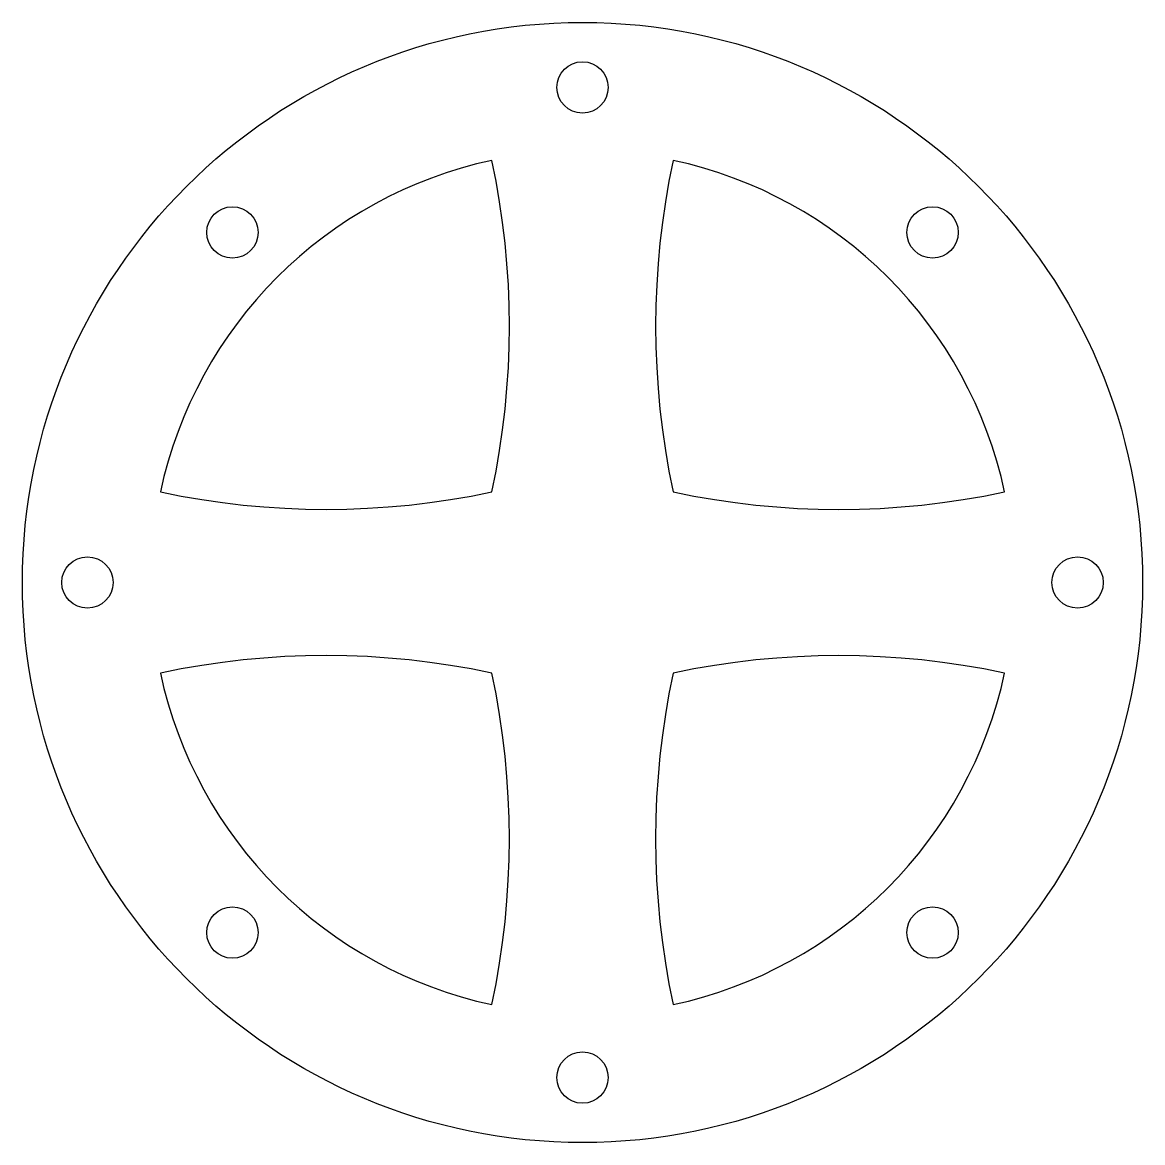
# Model space of a CAD drawing. Extents: x -24 to 24, y -24 to 24.
import ezdxf

# ---------------------------------------------------------------- set-up
doc = ezdxf.new("R2010")
doc.units = 0
doc.layers.get('0').update_dxf_attribs({"linetype": 'CONTINUOUS'})

msp = doc.modelspace()

# ---------------------------------------------------------------- linework, layer by layer
at = {"color": 7, "linetype": 'CONTINUOUS'}
for p, q in [((3.883, 18.087), (3.882, 18.088)), ((18.088, 3.881), (18.087, 3.882)), ((-18.088, -3.881), (-18.087, -3.882)), ((-3.882, -3.882), (-3.881, -3.886)), ((-3.881, -18.083), (-3.881, -18.088)), ((3.881, -18.088), (3.883, -18.086))]:
    msp.add_line(p, q, dxfattribs=at)
for points in [[(-3.881, 3.882), (-3.705, 4.77), (-3.553, 5.658), (-3.424, 6.546), (-3.319, 7.434), (-3.237, 8.322), (-3.178, 9.209), (-3.143, 10.097), (-3.131, 10.985), (-3.143, 11.873), (-3.178, 12.761), (-3.237, 13.649), (-3.319, 14.537), (-3.424, 15.425), (-3.553, 16.313), (-3.705, 17.2), (-3.881, 18.088)], [(3.882, 18.088), (3.706, 17.2), (3.554, 16.312), (3.425, 15.424), (3.32, 14.536), (3.238, 13.649), (3.179, 12.761), (3.144, 11.873), (3.132, 10.985), (3.144, 10.097), (3.179, 9.209), (3.238, 8.321), (3.32, 7.433), (3.425, 6.545), (3.554, 5.657), (3.706, 4.769), (3.882, 3.881)], [(-18.088, 3.882), (-17.2, 3.706), (-16.312, 3.554), (-15.424, 3.425), (-14.536, 3.32), (-13.649, 3.238), (-12.761, 3.179), (-11.873, 3.144), (-10.985, 3.132), (-10.097, 3.144), (-9.209, 3.179), (-8.321, 3.238), (-7.433, 3.32), (-6.545, 3.425), (-5.657, 3.554), (-4.769, 3.706), (-3.881, 3.882)], [(3.882, 3.881), (4.77, 3.705), (5.658, 3.553), (6.546, 3.424), (7.434, 3.319), (8.322, 3.237), (9.209, 3.178), (10.097, 3.143), (10.985, 3.131), (11.873, 3.143), (12.761, 3.178), (13.649, 3.237), (14.537, 3.319), (15.425, 3.424), (16.313, 3.553), (17.2, 3.705), (18.088, 3.881)], [(-3.882, -3.881), (-4.77, -3.705), (-5.658, -3.553), (-6.546, -3.424), (-7.434, -3.319), (-8.322, -3.237), (-9.209, -3.178), (-10.097, -3.143), (-10.985, -3.131), (-11.873, -3.143), (-12.761, -3.178), (-13.649, -3.237), (-14.537, -3.319), (-15.425, -3.424), (-16.313, -3.553), (-17.2, -3.705), (-18.088, -3.881)], [(18.088, -3.882), (17.2, -3.706), (16.312, -3.554), (15.424, -3.425), (14.536, -3.32), (13.649, -3.238), (12.761, -3.179), (11.873, -3.144), (10.985, -3.132), (10.097, -3.144), (9.209, -3.179), (8.321, -3.238), (7.433, -3.32), (6.545, -3.425), (5.657, -3.554), (4.769, -3.706), (3.881, -3.882)], [(-3.882, -3.882), (-3.882, -3.882), (-3.882, -3.882), (-3.882, -3.882), (-3.882, -3.882), (-3.882, -3.882), (-3.882, -3.882), (-3.882, -3.882), (-3.882, -3.882), (-3.882, -3.882), (-3.882, -3.882), (-3.882, -3.881), (-3.882, -3.881), (-3.882, -3.881), (-3.882, -3.881), (-3.882, -3.881), (-3.882, -3.881)], [(-3.881, -18.083), (-3.706, -17.196), (-3.553, -16.309), (-3.425, -15.421), (-3.319, -14.534), (-3.238, -13.647), (-3.179, -12.759), (-3.144, -11.872), (-3.132, -10.985), (-3.144, -10.097), (-3.179, -9.21), (-3.238, -8.323), (-3.319, -7.435), (-3.425, -6.548), (-3.553, -5.661), (-3.706, -4.773), (-3.881, -3.886)], [(3.881, -3.882), (3.705, -4.77), (3.553, -5.658), (3.424, -6.546), (3.319, -7.434), (3.237, -8.322), (3.178, -9.209), (3.143, -10.097), (3.131, -10.985), (3.143, -11.873), (3.178, -12.761), (3.237, -13.649), (3.319, -14.537), (3.424, -15.425), (3.553, -16.313), (3.705, -17.2), (3.881, -18.088)]]:
    msp.add_lwpolyline(points, dxfattribs=at)
for centre, radius in [((0, 0), 24), ((0, 21.213), 1.1), ((-15, 15), 1.1), ((15, 15), 1.1), ((-21.213, 0), 1.1), ((21.213, 0), 1.1), ((-15, -15), 1.1), ((15, -15), 1.1), ((0, -21.213), 1.1)]:
    msp.add_circle(centre, radius, dxfattribs=at)
for start, end in [(102.1101, 167.8867), (12.1133, 77.8835), (192.1133, 257.8899), (282.1165, 347.8867)]:
    msp.add_arc((0, 0), 18.5, start, end, dxfattribs=at)

doc.saveas('drawing.dxf')
